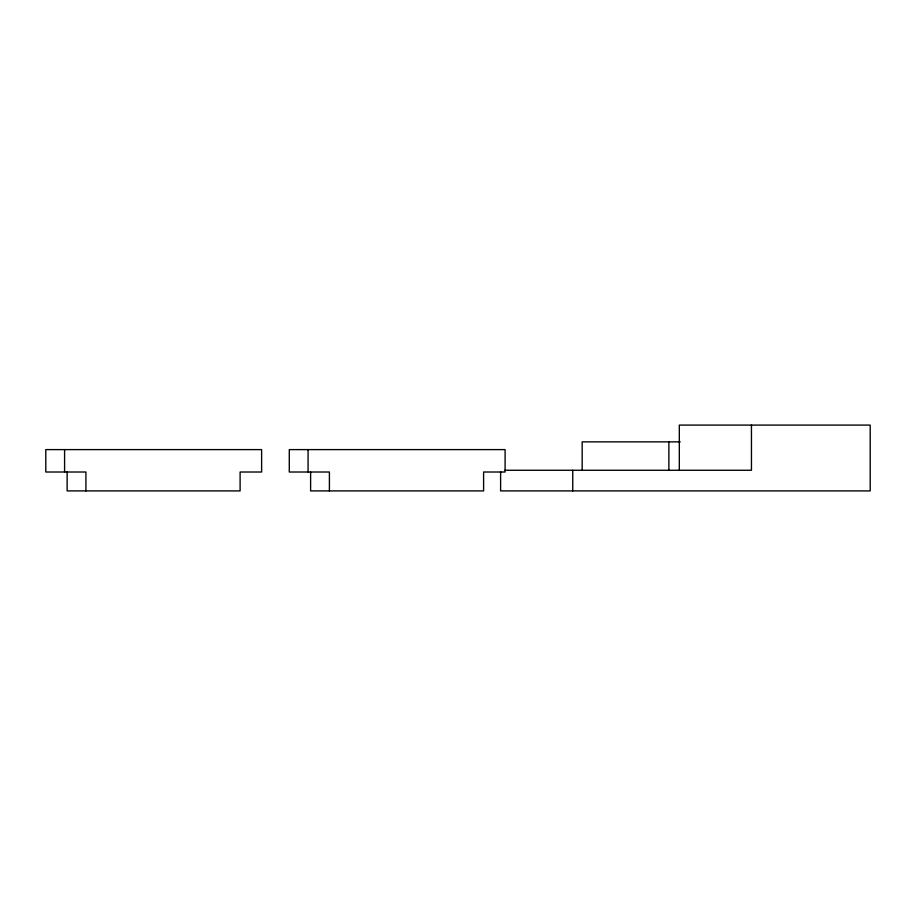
<?xml version="1.0" encoding="UTF-8"?>
<svg xmlns="http://www.w3.org/2000/svg" width="916" height="916" viewBox="0 0 916 916"><rect width="100%" height="100%" fill="white"/><g stroke="black" fill="none" stroke-linecap="round" stroke-linejoin="round"><path stroke-width="1.37" d="M680.245 441.867L582.175 441.867L582.175 470.263M504.853 470.263L751.452 470.263L751.452 425.093M679.317 470.263L679.317 425.093L870.2 425.093L870.2 490.907L500.617 490.907L500.617 471.637M668.875 441.867L668.875 469.885M572.752 470.263L572.752 490.907M329.405 490.907L329.405 472.015L289.284 472.015L289.284 449.607L505.105 449.607L505.105 472.015L483.602 472.015L483.602 490.907L310.616 490.907L310.616 472.015M308.074 449.607L308.074 472.015M85.921 490.907L85.921 472.015L45.8 472.015L45.8 449.607L261.621 449.607L261.621 472.015L240.106 472.015L240.106 490.907L67.131 490.907L67.131 472.015M64.589 449.607L64.589 472.015"/></g></svg>
